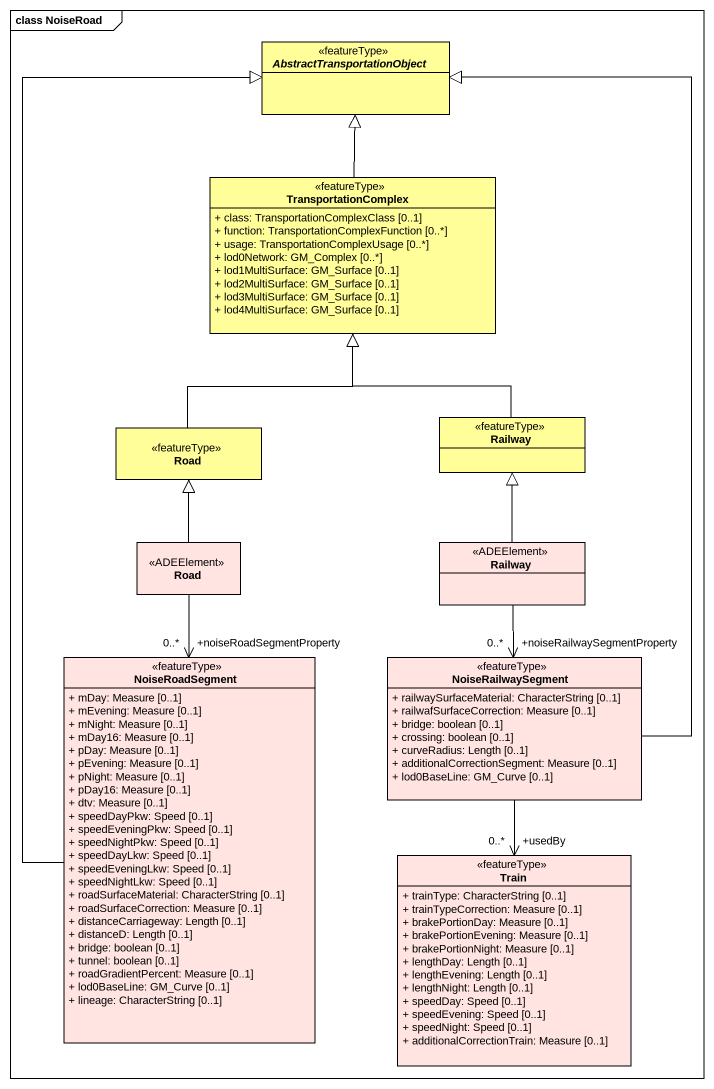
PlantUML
@startuml
mainframe class NoiseRoad
hide circle
hide empty members
skinparam classAttributeIconSize 0
abstract class AbstractTransportationObject <<featureType>> #FFFE99
class TransportationComplex <<featureType>> #FFFE99 {
  + class: TransportationComplexClass [0..1]
  + function: TransportationComplexFunction [0..*]
  + usage: TransportationComplexUsage [0..*]
  + lod0Network: GM_Complex [0..*]
  + lod1MultiSurface: GM_Surface [0..1]
  + lod2MultiSurface: GM_Surface [0..1]
  + lod3MultiSurface: GM_Surface [0..1]
  + lod4MultiSurface: GM_Surface [0..1]
}
class Road <<featureType>> #FFFE99
class Railway <<featureType>> #FFFE99
class "Road" as Road_2 <<ADEElement>> #FFE4E1
class "Railway" as Railway_2 <<ADEElement>> #FFE4E1
class NoiseRoadSegment <<featureType>> #FFE4E1 {
  + mDay: Measure [0..1]
  + mEvening: Measure [0..1]
  + mNight: Measure [0..1]
  + mDay16: Measure [0..1]
  + pDay: Measure [0..1]
  + pEvening: Measure [0..1]
  + pNight: Measure [0..1]
  + pDay16: Measure [0..1]
  + dtv: Measure [0..1]
  + speedDayPkw: Speed [0..1]
  + speedEveningPkw: Speed [0..1]
  + speedNightPkw: Speed [0..1]
  + speedDayLkw: Speed [0..1]
  + speedEveningLkw: Speed [0..1]
  + speedNightLkw: Speed [0..1]
  + roadSurfaceMaterial: CharacterString [0..1]
  + roadSurfaceCorrection: Measure [0..1]
  + distanceCarriageway: Length [0..1]
  + distanceD: Length [0..1]
  + bridge: boolean [0..1]
  + tunnel: boolean [0..1]
  + roadGradientPercent: Measure [0..1]
  + lod0BaseLine: GM_Curve [0..1]
  + lineage: CharacterString [0..1]
}
class NoiseRailwaySegment <<featureType>> #FFE4E1 {
  + railwaySurfaceMaterial: CharacterString [0..1]
  + railwafSurfaceCorrection: Measure [0..1]
  + bridge: boolean [0..1]
  + crossing: boolean [0..1]
  + curveRadius: Length [0..1]
  + additionalCorrectionSegment: Measure [0..1]
  + lod0BaseLine: GM_Curve [0..1]
}
class Train <<featureType>> #FFE4E1 {
  + trainType: CharacterString [0..1]
  + trainTypeCorrection: Measure [0..1]
  + brakePortionDay: Measure [0..1]
  + brakePortionEvening: Measure [0..1]
  + brakePortionNight: Measure [0..1]
  + lengthDay: Length [0..1]
  + lengthEvening: Length [0..1]
  + lengthNight: Length [0..1]
  + speedDay: Speed [0..1]
  + speedEvening: Speed [0..1]
  + speedNight: Speed [0..1]
  + additionalCorrectionTrain: Measure [0..1]
}
TransportationComplex -up-|> AbstractTransportationObject
Road -up-|> TransportationComplex
Railway -up-|> TransportationComplex
Road_2 -up-|> Road
Road_2 --> "+noiseRoadSegmentProperty\n0..*" NoiseRoadSegment
Railway_2 -up-|> Railway
Railway_2 --> "+noiseRailwaySegmentProperty\n0..*" NoiseRailwaySegment
NoiseRoadSegment -up-|> AbstractTransportationObject
NoiseRailwaySegment -up-|> AbstractTransportationObject
NoiseRailwaySegment --> "+usedBy\n0..*" Train
@enduml
